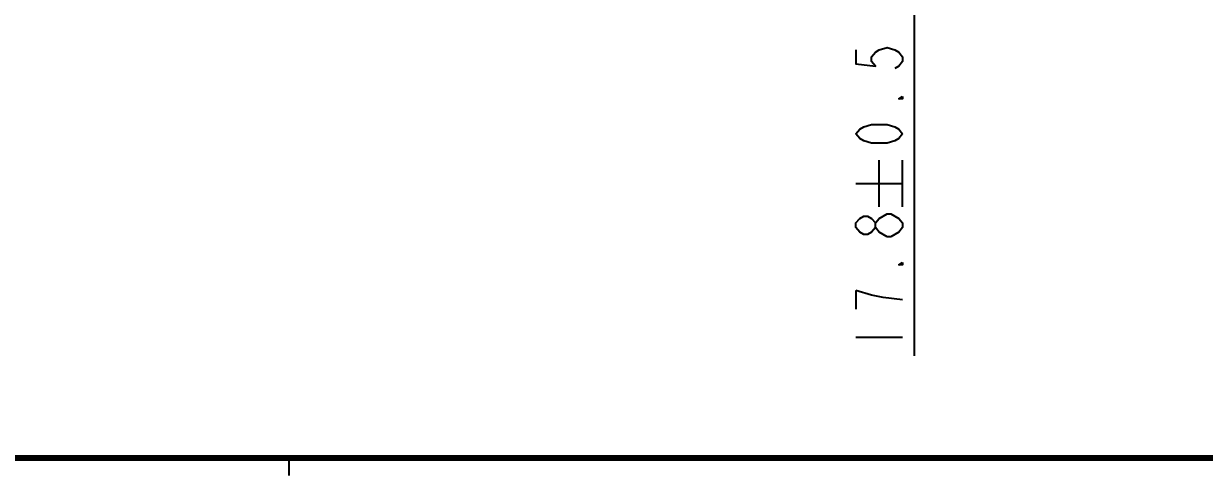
# Model space of a CAD drawing. Header units: millimetres. Extents: x 15 to 418, y 12 to 300.
# Drawn here: x 116.3 to 217.5, y 16.5 to 55.3 of the extents above; entities that cross this region are included whole.
import ezdxf

# ---------------------------------------------------------------- set-up
doc = ezdxf.new("R2010")
doc.units = ezdxf.units.MM
doc.header["$LTSCALE"] = 23.1
doc.layers.get('0').update_dxf_attribs({"linetype": 'CONTINUOUS'})
doc.styles.get("Standard").update_dxf_attribs({"font": 'txt', "width": 0.8})
doc.dimstyles.new('DIMSTYLE_1', dxfattribs={"dimtxt": 4, "dimasz": 4, "dimexe": 0.5, "dimexo": 0.0625, "dimgap": 1, "dimtad": 0, "dimtih": 1, "dimtoh": 1, "dimdec": 1, "dimdsep": 46, "dimtxsty": 'Standard', "dimblk": '_FILLED', "dimblk1": '_FILLED', "dimblk2": '_FILLED', "dimcen": 0.09, "dimadec": 0, "dimazin": 0, "dimtol": 1, "dimtp": 0.5, "dimtm": 0.5, "dimtfac": 1, "dimtdec": 1, "dimtofl": 0, "dimtmove": 0, "dimatfit": 3, "dimldrblk": '_FILLED', "dimfxl": 0, "dimtolj": 1, "dimarcsym": 0})

# ---------------------------------------------------------------- blocks, each defined once
blk = doc.blocks.new('_FILLED')
at = {"color": 0, "linetype": 'ByBlock'}
blk.add_solid([(0, 0), (-1, 0.25), (-1, -0.25)], dxfattribs=at)
blk = doc.blocks.new('*D2')
at = {"color": 2, "linetype": 'Continuous', "transparency": 16777216}
for p, q in [((182.16, 74.19), (193.13, 74.19)), ((192.63, 74.19), (192.63, 65.28)), ((192.63, 56.37), (192.63, 65.28)), ((192.63, 65.28), (192.63, 26.77)), ((184.16, 56.37), (193.13, 56.37))]:
    blk.add_line(p, q, dxfattribs=at)
at = {"color": 2, "linetype": 'Continuous', "transparency": 16777216, "xscale": 4, "yscale": 4, "zscale": 4}
for p, rotation in [((192.63, 74.19), 90), ((192.63, 56.37), 270)]:
    blk.add_blockref('_FILLED', p, dxfattribs=dict(at, rotation=rotation))

msp = doc.modelspace()

# ---------------------------------------------------------------- linework, layer by layer
at = {"color": 2, "linetype": 'Continuous'}
for p, q in [((189.628, 39.573), (189.628, 43.573)), ((191.628, 39.573), (191.628, 43.573)), ((187.628, 41.573), (191.628, 41.573)), ((190.628, 36.973), (190.295, 36.973)), ((187.628, 32.373), (187.628, 30.773)), ((187.628, 28.373), (191.628, 28.373))]:
    msp.add_line(p, q, dxfattribs=at)
at = {"color": 7, "linetype": 'Continuous'}
msp.add_line((139, 18), (139, 16.5), dxfattribs=at)
at = {"color": 2, "linetype": 'Continuous'}
for points in [[(187.628, 53.04), (187.628, 51.84), (189.295, 51.64), (188.962, 52.04), (188.962, 52.44), (189.295, 52.84), (189.628, 53.04), (190.295, 53.24), (190.962, 53.04), (191.295, 52.84), (191.628, 52.44), (191.628, 52.04), (191.295, 51.64), (190.962, 51.44)], [(191.628, 49.04), (191.628, 48.84), (191.295, 48.84), (191.628, 49.04)], [(191.628, 45.84), (191.295, 45.44), (190.962, 45.24), (190.295, 45.04), (188.962, 45.04), (188.295, 45.24), (187.962, 45.44), (187.628, 45.84), (187.962, 46.24), (188.295, 46.44), (188.962, 46.64), (190.295, 46.64), (190.962, 46.44), (191.295, 46.24), (191.628, 45.84)], [(189.295, 37.773), (188.962, 37.373), (188.628, 37.173), (188.295, 37.173), (187.962, 37.373), (187.628, 37.773), (187.628, 38.173), (187.962, 38.573), (188.295, 38.773), (188.628, 38.773), (188.962, 38.573), (189.295, 38.173)], [(190.295, 36.973), (189.628, 37.373), (189.295, 37.773), (189.295, 38.173), (189.628, 38.573)], [(189.628, 38.573), (190.295, 38.973), (190.628, 38.973), (191.295, 38.573)], [(191.295, 38.573), (191.628, 38.173), (191.628, 37.773)], [(191.628, 37.773), (191.295, 37.373), (190.628, 36.973)], [(191.628, 34.773), (191.628, 34.573), (191.295, 34.573), (191.628, 34.773)], [(191.628, 31.573), (189.962, 31.773), (188.962, 31.973), (187.628, 32.373)]]:
    msp.add_lwpolyline(points, dxfattribs=at)
at = {"color": 7, "linetype": 'Continuous', "const_width": 0.5}
msp.add_lwpolyline([(22, 18), (412, 18)], dxfattribs=at)

# ---------------------------------------------------------------- dimensions: what is measured, and where the dimension line sits
at = {"color": 2, "linetype": 'Continuous'}
dim = msp.add_linear_dim(base=(192.628, 56.367), p1=(182.101, 74.189), p2=(184.101, 56.367), angle=270, dimstyle='DIMSTYLE_1', override={"dimtad": 1, "dimtih": 0, "dimtoh": 0}, dxfattribs=at)
dim.commit()
dim.dimension.update_dxf_attribs({"geometry": '*D2', "text_midpoint": (192.628, 26.773), "dimtype": 160})

doc.saveas('drawing.dxf')
